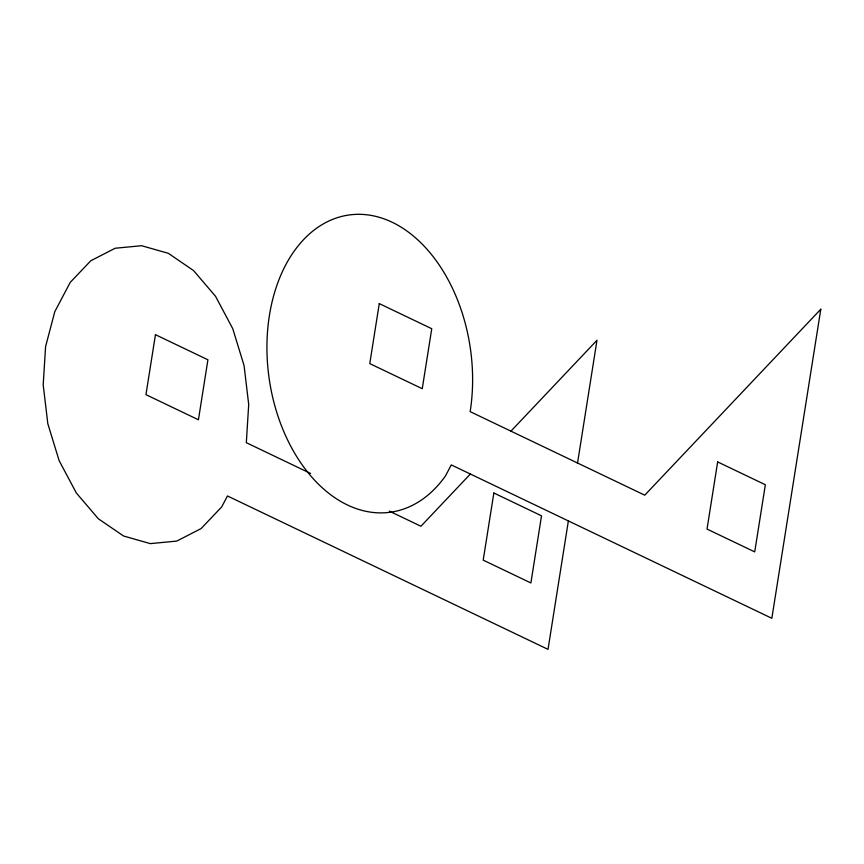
<?xml version="1.0" encoding="UTF-8"?>
<svg xmlns="http://www.w3.org/2000/svg" width="864" height="864" viewBox="0 0 864 864"><rect width="100%" height="100%" fill="white"/><g stroke="black" fill="none" stroke-linecap="round" stroke-linejoin="round"><path stroke-width="1.3" d="M568.426 520.571L548.024 649.361L227.459 495.968L221.681 506.93L201.096 528.574L176.753 541.091L150.304 543.618L123.563 536.004L98.345 518.756L76.378 493.052L59.141 460.652L47.822 423.738L43.2 384.858L45.576 346.637L54.788 311.688L70.211 282.398L90.806 260.755L115.15 248.249L121.759 247.612L141.599 245.711L168.34 253.325L193.547 270.572L215.525 296.276L224.143 312.476L232.751 328.687L244.069 365.591L248.702 404.482L246.326 442.692L310.586 473.45M577.476 463.428L596.981 340.276L510.786 431.32M470.448 473.936L420.93 526.252L389.286 511.099M155.455 334.681L145.951 394.664L198.428 419.774L207.922 359.791L155.455 334.681M379.274 303.61L369.77 363.604L422.248 388.703L431.752 328.72L379.274 303.61M493.841 492.998L483.203 560.142L530.896 582.962L541.523 515.819L493.841 492.998M717.66 461.927L707.022 529.07L754.715 551.891L765.353 484.747L717.66 461.927M820.8 309.204L771.844 618.289L451.289 464.897L445.511 475.87A150.044 101.714 82.1 0 1 278.489 417.658A150.044 101.714 82.1 0 1 356.476 214.348A150.044 101.714 82.1 0 1 470.146 411.631L644.749 495.18L820.8 309.204"/></g></svg>
